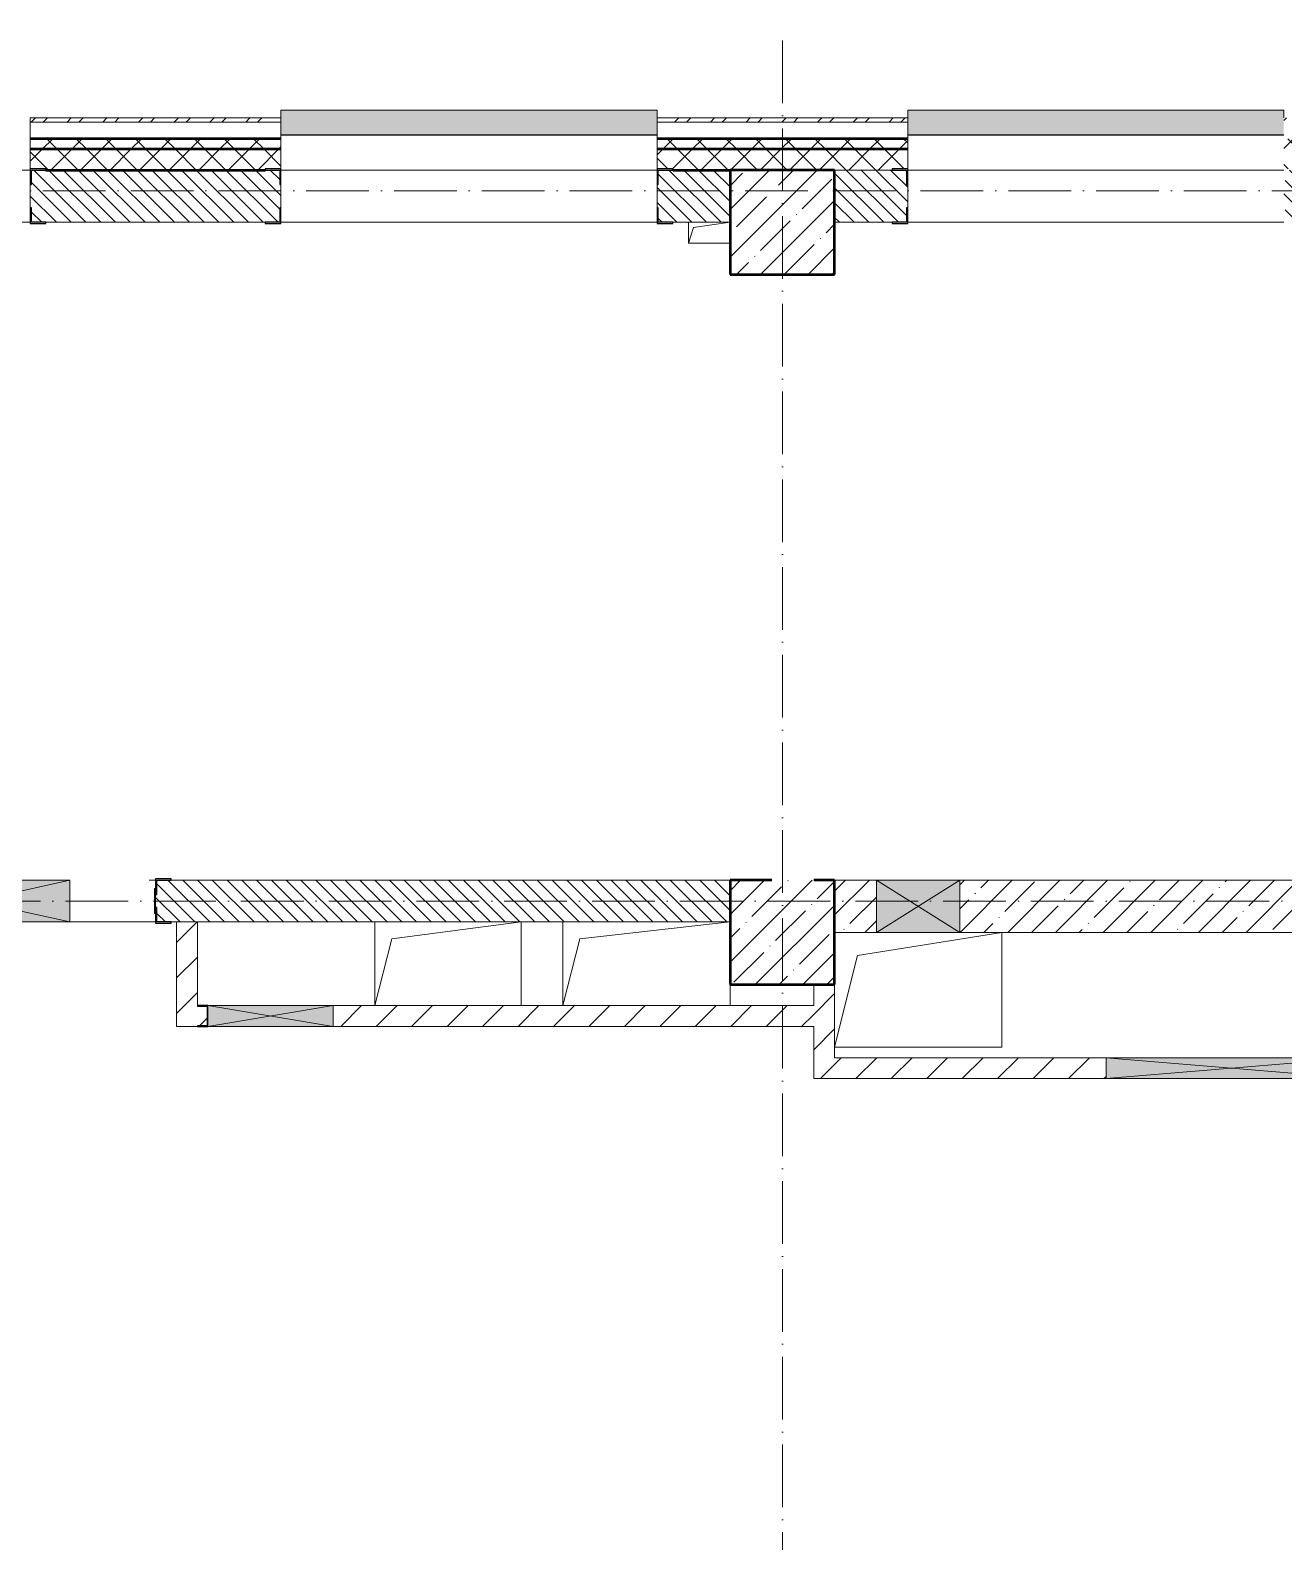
# Model space of a CAD drawing. Header units: millimetres. Extents: x -12989 to 629078, y -109036 to 555275.
# Drawn here: x 570510 to 576510, y -87602 to -80365 of the extents above; entities that cross this region are included whole.
import ezdxf

# ---------------------------------------------------------------- set-up
doc = ezdxf.new("R2010")
doc.units = ezdxf.units.MM
doc.linetypes.add('50_200_ШТРИХ_1Т_ш5_п1_п1_', pattern=[700, 500, -100, 0, -100])
for name, color, linetype, lineweight in [('A-DETL-GENF-OTLN', 7, 'Continuous', 9), ('A-FLOR-____-OTLN', 7, 'Continuous', 9), ('A-GENM-____-MCUT', 7, 'Continuous', 25), ('A-GENM-____-OTLN', 7, 'Continuous', 9), ('A-GENM-____-OTLN-1', 7, 'Continuous', 25), ('A-GLAZ-____-OTLN', 7, 'Continuous', 9), ('A-WALL-____-MCUT-1', 7, 'Continuous', 9), ('A-WALL-____-MCUT-2', 7, 'Continuous', 50), ('A-WALL-____-MCUT-3', 7, 'Continuous', 9), ('A-WALL-____-OTLN', 7, 'Continuous', 9), ('A-WALL-____-PATT-1', 7, 'Continuous', 9), ('A-WALL-FNSH-MCUT-1', 7, 'Continuous', 9), ('I-WALL-____-OTLN', 7, 'Continuous', 9), ('S-COLS-____-MCUT', 7, 'Continuous', 50), ('S-COLS-____-OTLN', 7, 'Continuous', 9), ('S-GRID-____-OTLN-1', 7, '50_200_ШТРИХ_1Т_ш5_п1_п1_', 9)]:
    doc.layers.add(name, color=color, linetype=linetype, lineweight=lineweight)
doc.layers.add('A-GLAZ-____-OTLN-1', color=7, linetype='Continuous', lineweight=9, true_color=0xc0c0c0)
pattern_1 = [(45, (523510.01, -90515.61), (-70.71068, 70.71068), []), (135, (523510.01, -90515.61), (-70.71068, -70.71068), [])]
pattern_2 = [(45, (523510, -90515.61), (-114.04925, 114.04925), []), (45, (523624.06, -90515.61), (-114.04925, 114.04925), [201.612, -40.322, 3.353, -36.97])]
pattern_3 = [(45, (523510.01, -90515.61), (-84.85281, 84.85281), [])]
pattern_4 = [(135, (523510.01, -90515.614), (-35.35534, -35.35534), [])]

# ---------------------------------------------------------------- blocks, each defined once
blk = doc.blocks.new('BSC_Колонна _Прямоугольная - 500х500-V65-АР1_План отверстий 3 этажа в осях 1-64_А-ГГ')
at = {"layer": 'S-COLS-____-OTLN'}
h = blk.add_hatch(dxfattribs=at)
h.set_pattern_fill('FP_102', color=256, style=0, pattern_type=2)
h.set_pattern_definition([(45, (-50600, -5831.04), (-114.04925, 114.04925), []), (45, (-50485.95, -5831.04), (-114.04925, 114.04925), [201.613, -40.323, 3.353, -36.97])])
h.paths.add_polyline_path([(-250, -250), (250, -250), (250, 250), (-250, 250)], flags=0)
at = {"layer": 'S-COLS-____-MCUT'}
for p, q in [((-50, 250), (-250, 250)), ((-250, 250), (-250, -250)), ((250, 250), (150, 250)), ((250, -250), (250, 250)), ((-250, -250), (250, -250))]:
    blk.add_line(p, q, dxfattribs=at)
blk = doc.blocks.new('Фахверк_СКБ_Уголок - 250_2700-27497298-АР1_План отверстий 3 этажа в осях 1-64_А-ГГ')
at = {"layer": 'A-GENM-____-MCUT'}
for p, q in [((200, 181), (125, 181)), ((125, 181), (125, 106)), ((131, 106), (131, 175)), ((131, 175), (200, 175)), ((200, 175), (200, 181)), ((125, 106), (131, 106)), ((131, -6), (125, -6)), ((125, -6), (125, -81)), ((131, -75), (131, -6)), ((125, -81), (200, -81)), ((200, -75), (131, -75)), ((200, -81), (200, -75))]:
    blk.add_line(p, q, dxfattribs=at)
blk = doc.blocks.new('154_Стойка_СКБ_Уголок - СМ-2480_200-28346303-АР1_План отверстий 3 этажа в осях 1-64_А-ГГ')
at = {"layer": 'A-GENM-____-MCUT'}
for p, q in [((125, 156), (125, 81)), ((200, 156), (125, 156)), ((131, 81), (131, 150)), ((131, 150), (200, 150)), ((200, 150), (200, 156)), ((125, 81), (131, 81)), ((131, 19), (125, 19)), ((125, 19), (125, -56)), ((131, -50), (131, 19)), ((125, -56), (200, -56)), ((200, -50), (131, -50)), ((200, -56), (200, -50))]:
    blk.add_line(p, q, dxfattribs=at)
blk = doc.blocks.new('Стойка_Влож_Полоса боковая - Полоса-28213942-АР1_План отверстий 3 этажа в осях 1-64_А-ГГ')
at = {"layer": 'A-GENM-____-OTLN'}
for p, q in [((-5, 60), (0, 60)), ((-5, -60), (-5, 60)), ((0, 31), (0, -31)), ((0, -60), (-5, -60))]:
    blk.add_line(p, q, dxfattribs=at)
blk = doc.blocks.new('AR_Отверстие прямоугольное _в плите_ - AR_Отверстие прямоугольное _в плите_-V180-АР1_План отверстий 3 этажа в осях 1-64_А-ГГ')
at = {"layer": 'A-GENM-____-OTLN'}
for p, q in [((-100, 50), (-100, -50)), ((-100, -50), (-75, 25)), ((-75, 25), (100, 50)), ((-100, -50), (100, -50))]:
    blk.add_line(p, q, dxfattribs=at)
blk = doc.blocks.new('AR_Отверстие прямоугольное _в плите_ - AR_Отверстие прямоугольное _в плите_-30552808-АР1_План отверстий 3 этажа в осях 1-64_А-ГГ')
at = {"layer": 'A-GENM-____-OTLN'}
for p, q in [((-290, 165), (400, 275)), ((400, -275), (400, 275)), ((-400, -275), (-290, 165)), ((-400, -275), (400, -275))]:
    blk.add_line(p, q, dxfattribs=at)
blk = doc.blocks.new('AR_Отверстие прямоугольное _в плите_ - AR_Отверстие прямоугольное _в плите_-30552525-АР1_План отверстий 3 этажа в осях 1-64_А-ГГ')
at = {"layer": 'A-GENM-____-OTLN'}
for p, q in [((-350, 200), (-350, -200)), ((-270, 120), (350, 200)), ((350, -200), (350, 200)), ((-350, -200), (-270, 120))]:
    blk.add_line(p, q, dxfattribs=at)
blk = doc.blocks.new('AR_Отверстие прямоугольное _в плите_ - AR_Отверстие прямоугольное _в плите_-V195-АР1_План отверстий 3 этажа в осях 1-64_А-ГГ')
at = {"layer": 'A-GENM-____-OTLN'}
for p, q in [((-400, 200), (-400, -200)), ((-320, 120), (400, 200)), ((-400, -200), (-320, 120)), ((400, -200), (400, -100))]:
    blk.add_line(p, q, dxfattribs=at)
blk = doc.blocks.new('AR_Отверстие прямоугольное _в стене__БезПР - AR_Отверстие прямоугольное _в стене__БезПР-30578434-АР1_План отверстий 3 этажа в осях 1-64_А-ГГ')
at = {"layer": 'A-GLAZ-____-OTLN-1'}
blk.add_hatch(color=256, dxfattribs=at).paths.add_polyline_path([(200, 125), (-200, 125), (-200, -125), (200, -125)], flags=0)
at = {"layer": 'A-DETL-GENF-OTLN'}
for p, q in [((-200, -125), (-200, 125)), ((-200, 125), (200, 125)), ((200, 125), (-200, -125)), ((-200, 125), (200, -125)), ((200, 125), (-200, 125)), ((-200, 125), (-200, -125)), ((200, 125), (200, -125)), ((200, -125), (200, 125)), ((200, -125), (-200, -125)), ((-200, -125), (200, -125))]:
    blk.add_line(p, q, dxfattribs=at)
at = {"layer": 'A-GLAZ-____-OTLN'}
blk.add_line((200, 125), (-200, 125), dxfattribs=at)
blk = doc.blocks.new('Отлив_СКБ - Отлив витража_120_НВФ-31885687-АР1_План отверстий 3 этажа в осях 1-64_А-ГГ')
at = {"layer": 'A-GLAZ-____-OTLN-1'}
for points in [[(0, 0), (0, -2), (1800, -2), (1800, 0), (534.2, 0)], [(0, -2), (0, -120), (1800, -120), (1800, -2), (534.2, -2)]]:
    blk.add_hatch(color=256, dxfattribs=at).paths.add_polyline_path(points, flags=0)
at = {"layer": 'A-GLAZ-____-OTLN'}
for p, q in [((0, 0), (1800, 0)), ((1800, -2), (0, -2)), ((0, -120), (0, -83)), ((0, -120), (1800, -120)), ((1800, -83), (1800, -120))]:
    blk.add_line(p, q, dxfattribs=at)
blk = doc.blocks.new('AR_Отверстие прямоугольное _в стене_ - AR_Отверстие прямоугольное _в стене__ОВ-36979025-АР1_План отверстий 3 этажа в осях 1-64_А-ГГ')
at = {"layer": 'A-GLAZ-____-OTLN'}
blk.add_hatch(color=256, dxfattribs=at).paths.add_polyline_path([(300, -50), (300, 50), (-300, 50), (-300, -50)], flags=0)
at = {"layer": 'A-DETL-GENF-OTLN'}
for p, q in [((-300, 50), (300, 50)), ((300, 50), (-300, -50)), ((-300, 50), (300, -50)), ((300, 50), (-300, 50)), ((300, 50), (300, -50)), ((300, -50), (300, 50)), ((300, -50), (-300, -50)), ((-300, -50), (300, -50))]:
    blk.add_line(p, q, dxfattribs=at)
blk = doc.blocks.new('AR_Отверстие прямоугольное _в стене__БезПР - AR_Отверстие прямоугольное _в стене__БезПР-36899640-АР1_План отверстий 3 этажа в осях 1-64_А-ГГ')
at = {"layer": 'A-GLAZ-____-OTLN'}
blk.add_hatch(color=256, dxfattribs=at).paths.add_polyline_path([(-450, 100), (-450, -100), (450, -100), (450, 100)], flags=0)
at = {"layer": 'A-DETL-GENF-OTLN'}
for p, q in [((-450, -100), (-450, 100)), ((-450, 100), (450, 100)), ((450, 100), (-450, -100)), ((-450, 100), (450, -100)), ((450, 100), (-450, 100)), ((-450, 100), (-450, -100)), ((450, 100), (450, -100)), ((450, -100), (450, 100)), ((450, -100), (-450, -100)), ((-450, -100), (450, -100))]:
    blk.add_line(p, q, dxfattribs=at)
at = {"layer": 'A-GLAZ-____-OTLN'}
blk.add_line((450, 100), (-450, 100), dxfattribs=at)
blk = doc.blocks.new('AR_Отверстие прямоугольное _в стене_ - AR_Отверстие прямоугольное _в стене__ОВ-36976812-АР1_План отверстий 3 этажа в осях 1-64_А-ГГ')
at = {"layer": 'A-GLAZ-____-OTLN'}
blk.add_hatch(color=256, dxfattribs=at).paths.add_polyline_path([(600, -50), (600, 50), (-600, 50), (-600, -50), (260.3, -50)], flags=0)
at = {"layer": 'A-DETL-GENF-OTLN'}
for p, q in [((-600, -50), (-600, 50)), ((-600, 50), (600, 50)), ((600, 50), (-600, -50)), ((-600, 50), (600, -50)), ((600, 50), (-600, 50)), ((-600, 50), (-600, -50)), ((600, -50), (-600, -50)), ((-600, -50), (600, -50))]:
    blk.add_line(p, q, dxfattribs=at)
blk = doc.blocks.new('154_Фахверк_СКБ_Швеллер - Тип_100_3960_зеркало-36793856-АР1_План отверстий 3 этажа в осях 1-64_А-ГГ')
at = {"layer": 'A-GENM-____-MCUT'}
for p, q in [((175, 50), (125, 50)), ((125, 50), (125, -50)), ((128, 47), (175, 47)), ((128, -47), (128, 47)), ((175, 47), (175, 50)), ((125, -50), (175, -50)), ((175, -47), (128, -47)), ((175, -50), (175, -47))]:
    blk.add_line(p, q, dxfattribs=at)
blk = doc.blocks.new('3эт')
at = {"layer": 'S-GRID-____-OTLN-1', "color": 251, "ltscale": 0.6, "true_color": 0x636466}
for p, q in [((334370.7, -91346.1), (334370.7, -76712.9)), ((387845.1, -77482.4), (279340.9, -77482.4)), ((374089.5, -80882.4), (279101.9, -80882.4))]:
    blk.add_line(p, q, dxfattribs=at)

msp = doc.modelspace()

# ---------------------------------------------------------------- hatches: boundary and pattern name
at = {"layer": 'A-WALL-____-PATT-1'}
h = msp.add_hatch(dxfattribs=at)
h.set_pattern_fill('FP_3', color=256, style=0, pattern_type=2)
h.set_pattern_definition([(45, (523510.01, -90515.61), (-85.53659, 85.53659), []), (45, (523567.03, -90515.61), (-85.53659, 85.53659), [])])
h.paths.add_polyline_path([(595375.0077, -80804.5723), (595375.0077, -80784.5723), (591510.0077, -80784.5723), (591510.0077, -80804.5723), (594194.9023, -80804.5723)], flags=0)
h.paths.add_polyline_path([(583590.1165, -80804.5723), (583710.0077, -80804.5723), (583710.0077, -80784.5723), (582510.0077, -80784.5723), (582510.0077, -80804.5723)], flags=0)
h.paths.add_polyline_path([(580055.188, -80804.5723), (580710.0077, -80804.5723), (580710.0077, -80784.5723), (579510.0077, -80784.5723), (579510.0077, -80804.5723)], flags=0)
h.paths.add_polyline_path([(577710.0077, -80804.5723), (577710.0077, -80784.5723), (576510.0077, -80784.5723), (576510.0077, -80804.5723), (576520.2594, -80804.5723)], flags=0)
h.paths.add_polyline_path([(574710.0077, -80804.5723), (574710.0077, -80784.5723), (573510.0077, -80784.5723), (573510.0077, -80804.5723)], flags=0)
h.paths.add_polyline_path([(570510.0077, -80804.5723), (571710.0077, -80804.5723), (571710.0077, -80784.5723), (570510.0077, -80784.5723)], flags=0)
h.paths.add_polyline_path([(568710.0077, -80804.5723), (568710.0077, -80784.5723), (567510.0077, -80784.5723), (567510.0077, -80804.5723), (567682.938, -80804.5723)], flags=0)
h.paths.add_polyline_path([(564510.0077, -80804.5723), (565710.0077, -80804.5723), (565710.0077, -80784.5723), (564510.0077, -80784.5723)], flags=0)
h.paths.add_polyline_path([(562710.0077, -80804.5723), (562710.0077, -80784.5723), (561845.0077, -80784.5723), (561845.0077, -80804.5723), (562380.5451, -80804.5723)], flags=0)
h = msp.add_hatch(dxfattribs=at)
h.set_pattern_fill('FP_1', color=256, style=0, pattern_type=2)
h.set_pattern_definition(pattern_1)
h.paths.add_polyline_path([(597860.0077, -80934.5723), (597860.0077, -80884.5723), (591510.0077, -80884.5723), (591510.0077, -80934.5723), (597729.8308, -80934.5723)], flags=0)
h.paths.add_polyline_path([(583590.1165, -80934.5723), (583710.0077, -80934.5723), (583710.0077, -80884.5723), (582510.0077, -80884.5723), (582510.0077, -80934.5723)], flags=0)
h.paths.add_polyline_path([(580710.0077, -80934.5723), (580710.0077, -80884.5723), (579510.0077, -80884.5723), (579510.0077, -80934.5723), (580055.188, -80934.5723)], flags=0)
h.paths.add_polyline_path([(577710.0077, -80934.5723), (577710.0077, -80884.5723), (576510.0077, -80884.5723), (576510.0077, -80934.5723), (576520.2594, -80934.5723)], flags=0)
h.paths.add_polyline_path([(574710.0077, -80934.5723), (574710.0077, -80884.5723), (573510.0077, -80884.5723), (573510.0077, -80934.5723)], flags=0)
h.paths.add_polyline_path([(570510.0077, -80934.5723), (571710.0077, -80934.5723), (571710.0077, -80884.5723), (570510.0077, -80884.5723)], flags=0)
h.paths.add_polyline_path([(568710.0077, -80934.5723), (568710.0077, -80884.5723), (567510.0077, -80884.5723), (567510.0077, -80934.5723), (567682.938, -80934.5723)], flags=0)
h.paths.add_polyline_path([(565710.0077, -80934.5723), (565710.0077, -80884.5723), (564510.0077, -80884.5723), (564510.0077, -80934.5723)], flags=0)
h.paths.add_polyline_path([(562380.5451, -80934.5723), (562710.0077, -80934.5723), (562710.0077, -80884.5723), (561310.0077, -80884.5723), (561310.0077, -80934.5723)], flags=0)
h.paths.add_polyline_path([(558310.0077, -80934.5723), (559510.0077, -80934.5723), (559510.0077, -80884.5723), (558310.0077, -80884.5723)], flags=0)
h.paths.add_polyline_path([(556510.0077, -80934.5723), (556510.0077, -80884.5723), (555310.0077, -80884.5723), (555310.6879, -80934.5723)], flags=0)
h.paths.add_polyline_path([(553510.0077, -80934.5723), (553510.0077, -80884.5723), (552310.0077, -80884.5723), (552310.0077, -80934.5723)], flags=0)
h.paths.add_polyline_path([(550510.0077, -80934.5723), (550510.0077, -80884.5723), (547340.0077, -80884.5723), (547340.0077, -80934.5723), (548240.8308, -80934.5723)], flags=0)
h = msp.add_hatch(dxfattribs=at)
h.set_pattern_fill('FP_1', color=256, style=0, pattern_type=2)
h.set_pattern_definition(pattern_1)
h.paths.add_polyline_path([(597860.0077, -81034.5723), (597860.0077, -80934.5723), (591510.0077, -80934.5723), (591510.0077, -81028.5723), (591585.0077, -81028.5723), (591585.0077, -81034.5723), (597729.8308, -81034.5723)], flags=0)
h.paths.add_polyline_path([(583590.1165, -81034.5723), (583635.0077, -81034.5723), (583635.0077, -81028.5723), (583710.0077, -81028.5723), (583710.0077, -80934.5723), (582510.0077, -80934.5723), (582510.0077, -81028.5723), (582585.0077, -81028.5723), (582585.0077, -81034.5723), (583360.0077, -81034.5723)], flags=0)
h.paths.add_polyline_path([(580635.0077, -81034.5723), (580635.0077, -81028.5723), (580710.0077, -81028.5723), (580710.0077, -80934.5723), (579510.0077, -80934.5723), (579510.0077, -81028.5723), (579585.0077, -81028.5723), (579585.0077, -81034.5723), (580055.188, -81034.5723)], flags=0)
h.paths.add_polyline_path([(577635.0077, -81034.5723), (577635.0077, -81028.5723), (577710.0077, -81028.5723), (577710.0077, -80934.5723), (576510.0077, -80934.5723), (576510.0077, -81028.5723), (576585.0077, -81028.5723), (576585.0077, -81034.5723), (577360.0077, -81034.5723)], flags=0)
h.paths.add_polyline_path([(574635.0077, -81034.5723), (574635.0077, -81028.5723), (574710.0077, -81028.5723), (574710.0077, -80934.5723), (573510.0077, -80934.5723), (573510.0077, -81028.5723), (573585.0077, -81028.5723), (573585.0077, -81034.5723), (573860.0077, -81034.5723)], flags=0)
h.paths.add_polyline_path([(571635.0077, -81034.5723), (571635.0077, -81028.5723), (571710.0077, -81028.5723), (571710.0077, -80934.5723), (570510.0077, -80934.5723), (570510.0077, -81028.5723), (570585.0077, -81028.5723), (570585.0077, -81034.5723), (571217.8665, -81034.5723)], flags=0)
h.paths.add_polyline_path([(567585.0077, -81034.5723), (568635.0077, -81034.5723), (568635.0077, -81028.5723), (568710.0077, -81028.5723), (568710.0077, -80934.5723), (567510.0077, -80934.5723), (567510.0077, -81028.5723), (567585.0077, -81028.5723)], flags=0)
h.paths.add_polyline_path([(564860.0077, -81034.5723), (565635.0077, -81034.5723), (565635.0077, -81028.5723), (565710.0077, -81028.5723), (565710.0077, -80934.5723), (564510.0077, -80934.5723), (564510.0077, -81028.5723), (564585.0077, -81028.5723), (564585.0077, -81034.5723)], flags=0)
h.paths.add_polyline_path([(562380.5451, -81034.5723), (562635.0077, -81034.5723), (562635.0077, -81028.5723), (562710.0077, -81028.5723), (562710.0077, -80934.5723), (561310.0077, -80934.5723), (561310.0077, -81034.5723), (562360.0077, -81034.5723)], flags=0)
h.paths.add_polyline_path([(558845.6165, -81034.5723), (559435.0077, -81034.5723), (559435.0077, -81028.5723), (559510.0077, -81028.5723), (559510.0077, -80934.5723), (558310.0077, -80934.5723), (558310.0077, -81034.5723), (558810.0077, -81034.5723)], flags=0)
h.paths.add_polyline_path([(556435.0077, -81034.5723), (556435.0077, -81028.5723), (556510.0077, -81028.5723), (556510.0077, -80934.5723), (555310.0077, -80934.5723), (555310.6879, -81028.5723), (555385.0077, -81028.5723), (555385.0077, -81034.5723)], flags=0)
h.paths.add_polyline_path([(553435.0077, -81034.5723), (553435.0077, -81028.5723), (553510.0077, -81028.5723), (553510.0077, -80934.5723), (552310.0077, -80934.5723), (552310.0077, -81034.5723), (552810.0077, -81034.5723)], flags=0)
h.paths.add_polyline_path([(550435.0077, -81034.5723), (550435.0077, -81028.5723), (550510.0077, -81028.5723), (550510.0077, -80934.5723), (547340.0077, -80934.5723), (547340.0077, -81034.5723), (549810.0077, -81034.5723)], flags=0)
h = msp.add_hatch(dxfattribs=at)
h.set_pattern_fill('FP_6', color=256, style=0, pattern_type=2)
h.set_pattern_definition(pattern_4)
h.paths.add_polyline_path([(573860.0077, -81284.5723), (573860.0077, -81034.5723), (573516.0077, -81034.5723), (573516.0077, -81103.5723), (573510.0077, -81103.5723), (573510.0077, -81215.5723), (573516.0077, -81215.5723), (573516.0077, -81284.5723), (573585.0077, -81284.5723)], flags=0)
h.paths.add_polyline_path([(570516.0077, -81284.5723), (571704.0077, -81284.5723), (571704.0077, -81215.5723), (571710.0077, -81215.5723), (571710.0077, -81103.5723), (571704.0077, -81103.5723), (571704.0077, -81034.5723), (570516.0077, -81034.5723), (570516.0077, -81103.5723), (570510.0077, -81103.5723), (570510.0077, -81215.5723), (570516.0077, -81215.5723), (570516.0077, -81283.3223)], flags=0)
h.paths.add_polyline_path([(568360.0077, -81284.5723), (568704.0077, -81284.5723), (568704.0077, -81215.5723), (568710.0077, -81215.5723), (568710.0077, -81103.5723), (568704.0077, -81103.5723), (568704.0077, -81034.5723), (568360.0077, -81034.5723), (568360.0077, -81181.2572)], flags=0)
h = msp.add_hatch(dxfattribs=at)
h.set_pattern_fill('FP_6', color=256, style=0, pattern_type=2)
h.set_pattern_definition(pattern_4)
h.paths.add_polyline_path([(576516.0077, -81284.5723), (576860.0077, -81284.5723), (576860.0077, -81034.5723), (576516.0077, -81034.5723), (576516.0077, -81103.5723), (576510.0077, -81103.5723), (576510.0077, -81215.5723), (576516.0077, -81215.5723)], flags=0)
h.paths.add_polyline_path([(574360.0077, -81284.5723), (574704.0077, -81284.5723), (574704.0077, -81215.5723), (574710.0077, -81215.5723), (574710.0077, -81103.5723), (574704.0077, -81103.5723), (574704.0077, -81034.5723), (574360.0077, -81034.5723), (574360.0077, -81181.2572)], flags=0)
h = msp.add_hatch(dxfattribs=at)
h.set_pattern_fill('FP_6', color=256, style=0, pattern_type=2)
h.set_pattern_definition(pattern_4)
h.paths.add_polyline_path([(573860.0077, -84634.5723), (573860.0077, -84434.5723), (571116.0077, -84434.5723), (571116.0077, -84503.5723), (571110.0077, -84503.5723), (571110.0077, -84565.5723), (571116.0077, -84565.5723), (571116.0077, -84634.5723), (572985.3308, -84634.5723)], flags=0)
h.paths.add_polyline_path([(569304.0077, -84634.5723), (569304.0077, -84565.5723), (569310.0077, -84565.5723), (569310.0077, -84503.5723), (569304.0077, -84503.5723), (569304.0077, -84434.5723), (569066.0077, -84434.5723), (569066.0077, -84503.5723), (569060.0077, -84503.5723), (569060.0077, -84565.5723), (569066.0077, -84565.5723), (569066.0077, -84634.5723), (569235.0077, -84634.5723)], flags=0)
h.paths.add_polyline_path([(568360.0077, -84634.5723), (568660.0077, -84634.5723), (568660.0077, -84434.5723), (568360.0077, -84434.5723)], flags=0)
h = msp.add_hatch(dxfattribs=at)
h.set_pattern_fill('FP_38', color=256, style=0, pattern_type=2)
h.set_pattern_definition(pattern_2)
h.paths.add_polyline_path([(576860.0077, -84684.5723), (576860.0077, -84434.5723), (574960.0077, -84434.5723), (574960.0077, -84684.5723), (576520.2594, -84684.5723)], flags=0)
h.paths.add_polyline_path([(574360.0077, -84684.5723), (574560.0077, -84684.5723), (574560.0077, -84434.5723), (574360.0077, -84434.5723)], flags=0)
h = msp.add_hatch(dxfattribs=at)
h.set_pattern_fill('FP_4', color=256, style=0, pattern_type=2)
h.set_pattern_definition(pattern_3)
h.paths.add_polyline_path([(571310.0077, -85134.5723), (571310.0077, -84634.5723), (571210.0077, -84634.5723), (571210.0077, -85134.5723)], flags=0)
h = msp.add_hatch(dxfattribs=at)
h.set_pattern_fill('FP_4', color=256, style=0, pattern_type=2)
h.set_pattern_definition(pattern_3)
h.paths.add_polyline_path([(574260.0077, -85284.5724), (574360.0077, -85284.5724), (574360.0077, -84934.5723), (574260.0077, -84934.5723), (574260.0077, -85134.5723)], flags=0)
h = msp.add_hatch(dxfattribs=at)
h.set_pattern_fill('FP_4', color=256, style=0, pattern_type=2)
h.set_pattern_definition(pattern_3)
h.paths.add_polyline_path([(574260.0077, -85134.5723), (574260.0077, -85034.5723), (571960.0077, -85034.5723), (571960.0077, -85134.5723), (572985.3308, -85134.5723)], flags=0)
h.paths.add_polyline_path([(571310.0077, -85131.5723), (571357.0077, -85131.5723), (571357.0077, -85037.5723), (571310.0077, -85037.5723), (571310.0077, -85084.5723)], flags=0)
h = msp.add_hatch(dxfattribs=at)
h.set_pattern_fill('FP_4', color=256, style=0, pattern_type=2)
h.set_pattern_definition(pattern_3)
h.paths.add_polyline_path([(577010.0077, -85384.5724), (577010.0077, -85284.5724), (576910.0077, -85284.5724), (576910.0077, -85287.5724), (576863.0077, -85287.5724), (576863.0077, -85381.5724), (576910.0077, -85381.5724), (576910.0077, -85384.5724)], flags=0)
h.paths.add_polyline_path([(575660.0077, -85384.5724), (575660.0077, -85284.5724), (574260.0077, -85284.5724), (574260.0077, -85384.5724)], flags=0)
at = {"layer": 'S-COLS-____-OTLN'}
h = msp.add_hatch(dxfattribs=at)
h.set_pattern_fill('FP_38', color=256, style=0, pattern_type=2)
h.set_pattern_definition(pattern_2)
h.paths.add_polyline_path([(573860.0077, -81534.5723), (574360.0077, -81534.5723), (574360.0077, -81034.5723), (573860.0077, -81034.5723), (573860.0077, -81181.2572)], flags=0)

# ---------------------------------------------------------------- linework, layer by layer
at = {"layer": 'A-FLOR-____-OTLN'}
for p, q in [((572160.0077, -85034.5723), (572160.0077, -84634.5723)), ((572860.0077, -84634.5723), (572860.0077, -85034.5723)), ((573060.0077, -85034.5723), (573060.0077, -84634.5723)), ((575160.0077, -84684.5723), (575160.0077, -85234.5723)), ((573860.0077, -84934.5723), (573860.0077, -85034.5723)), ((575160.0077, -85234.5723), (574360.0077, -85234.5723))]:
    msp.add_line(p, q, dxfattribs=at)
at = {"layer": 'A-WALL-____-MCUT-1'}
for p, q in [((574560.0077, -84434.5723), (574360.0077, -84434.5723)), ((576860.0077, -84434.5723), (574960.0077, -84434.5723)), ((574360.0077, -84684.5723), (574560.0077, -84684.5723)), ((574960.0077, -84684.5723), (576860.0077, -84684.5723))]:
    msp.add_line(p, q, dxfattribs=at)
at = {"layer": 'A-WALL-____-MCUT-2'}
for p, q in [((571710.0077, -80884.5723), (570510.0077, -80884.5723)), ((574710.0077, -80884.5723), (573510.0077, -80884.5723)), ((571710.0077, -80934.5723), (570510.0077, -80934.5723)), ((574710.0077, -80934.5723), (573510.0077, -80934.5723)), ((570585.0077, -81034.5723), (571635.0077, -81034.5723)), ((573585.0077, -81034.5723), (573860.0077, -81034.5723))]:
    msp.add_line(p, q, dxfattribs=at)
at = {"layer": 'A-WALL-____-MCUT-3'}
for p, q in [((571710.0077, -80804.5723), (570510.0077, -80804.5723)), ((570510.0077, -80804.5723), (570510.0077, -81028.5723)), ((571710.0077, -81028.5723), (571710.0077, -80804.5723)), ((574710.0077, -80804.5723), (573510.0077, -80804.5723)), ((573510.0077, -80804.5723), (573510.0077, -81028.5723)), ((574710.0077, -81028.5723), (574710.0077, -80804.5723)), ((574635.0077, -81034.5723), (573860.0077, -81034.5723)), ((573860.0077, -81284.5723), (573860.0077, -81034.5723)), ((574360.0077, -81034.5723), (574360.0077, -81284.5723)), ((570510.0077, -81103.5723), (570510.0077, -81215.5723)), ((571710.0077, -81215.5723), (571710.0077, -81103.5723)), ((573510.0077, -81103.5723), (573510.0077, -81215.5723)), ((574710.0077, -81215.5723), (574710.0077, -81103.5723)), ((570585.0077, -81284.5723), (571635.0077, -81284.5723)), ((573585.0077, -81284.5723), (573860.0077, -81284.5723)), ((574360.0077, -81284.5723), (574635.0077, -81284.5723)), ((573860.0077, -84434.5723), (571185.0077, -84434.5723)), ((571185.0077, -84634.5723), (573860.0077, -84634.5723))]:
    msp.add_line(p, q, dxfattribs=at)
at = {"layer": 'A-WALL-____-OTLN'}
for p, q in [((570510.0077, -81034.5723), (568710.0077, -81034.5723)), ((573510.0077, -81034.5723), (571710.0077, -81034.5723)), ((576510.0077, -81034.5723), (574710.0077, -81034.5723)), ((570510.0077, -81284.5723), (568710.0077, -81284.5723)), ((573510.0077, -81284.5723), (571710.0077, -81284.5723)), ((576510.0077, -81284.5723), (574710.0077, -81284.5723))]:
    msp.add_line(p, q, dxfattribs=at)
at = {"layer": 'A-WALL-FNSH-MCUT-1'}
for p, q in [((571710.0077, -80784.5723), (570510.0077, -80784.5723)), ((570510.0077, -80784.5723), (570510.0077, -80804.5723)), ((571710.0077, -80804.5723), (571710.0077, -80784.5723)), ((574710.0077, -80784.5723), (573510.0077, -80784.5723)), ((573510.0077, -80784.5723), (573510.0077, -80804.5723)), ((574710.0077, -80804.5723), (574710.0077, -80784.5723)), ((571210.0077, -84634.5723), (571210.0077, -85134.5723)), ((571310.0077, -85034.5723), (571310.0077, -84634.5723)), ((574260.0077, -84934.5723), (574260.0077, -85034.5723)), ((574360.0077, -85284.5724), (574360.0077, -84934.5723)), ((574260.0077, -85034.5723), (571960.0077, -85034.5723)), ((571210.0077, -85134.5723), (571310.0077, -85134.5723)), ((571960.0077, -85134.5723), (574260.0077, -85134.5723)), ((574260.0077, -85134.5723), (574260.0077, -85384.5724)), ((575660.0077, -85284.5724), (574360.0077, -85284.5724)), ((574260.0077, -85384.5724), (575660.0077, -85384.5724))]:
    msp.add_line(p, q, dxfattribs=at)
at = {"layer": 'I-WALL-____-OTLN'}
for p, q in [((571080.0077, -84434.5723), (571110.0077, -84434.5723)), ((571110.0077, -84634.5723), (570700.0077, -84634.5723))]:
    msp.add_line(p, q, dxfattribs=at)
at = {"layer": 'S-COLS-____-MCUT'}
for p, q in [((574360.0077, -81034.5723), (573860.0077, -81034.5723)), ((573860.0077, -81034.5723), (573860.0077, -81534.5723)), ((574360.0077, -81534.5723), (574360.0077, -81034.5723)), ((573860.0077, -81534.5723), (574360.0077, -81534.5723))]:
    msp.add_line(p, q, dxfattribs=at)

# ---------------------------------------------------------------- block references
msp.add_blockref('3эт', (239739.3002, -3652.1582))
at = {"layer": 'A-GENM-____-OTLN'}
for name, p in [('AR_Отверстие прямоугольное _в плите_ - AR_Отверстие прямоугольное _в плите_-V180-АР1_План отверстий 3 этажа в осях 1-64_А-ГГ', (573760.0077, -81334.5723)), ('Стойка_Влож_Полоса боковая - Полоса-28213942-АР1_План отверстий 3 этажа в осях 1-64_А-ГГ', (571110.0077, -84534.5723)), ('AR_Отверстие прямоугольное _в плите_ - AR_Отверстие прямоугольное _в плите_-30552525-АР1_План отверстий 3 этажа в осях 1-64_А-ГГ', (572510.0077, -84834.5723)), ('AR_Отверстие прямоугольное _в плите_ - AR_Отверстие прямоугольное _в плите_-V195-АР1_План отверстий 3 этажа в осях 1-64_А-ГГ', (573460.0077, -84834.5723)), ('AR_Отверстие прямоугольное _в плите_ - AR_Отверстие прямоугольное _в плите_-30552808-АР1_План отверстий 3 этажа в осях 1-64_А-ГГ', (574760.0077, -84959.5723))]:
    msp.add_blockref(name, p, dxfattribs=at)
at = {"layer": 'A-GENM-____-OTLN-1'}
for name, p in [('Фахверк_СКБ_Уголок - 250_2700-27497298-АР1_План отверстий 3 этажа в осях 1-64_А-ГГ', (570385.0077, -81209.5723)), ('Фахверк_СКБ_Уголок - 250_2700-27497298-АР1_План отверстий 3 этажа в осях 1-64_А-ГГ', (573385.0077, -81209.5723)), ('154_Стойка_СКБ_Уголок - СМ-2480_200-28346303-АР1_План отверстий 3 этажа в осях 1-64_А-ГГ', (570985.0077, -84584.5723))]:
    msp.add_blockref(name, p, dxfattribs=at)
at = {"layer": 'A-GENM-____-OTLN-1', "rotation": 180}
for name, p in [('Фахверк_СКБ_Уголок - 250_2700-27497298-АР1_План отверстий 3 этажа в осях 1-64_А-ГГ', (571835.0077, -81109.5723)), ('Фахверк_СКБ_Уголок - 250_2700-27497298-АР1_План отверстий 3 этажа в осях 1-64_А-ГГ', (574835.0077, -81109.5723)), ('154_Фахверк_СКБ_Швеллер - Тип_100_3960_зеркало-36793856-АР1_План отверстий 3 этажа в осях 1-64_А-ГГ', (571485.0077, -85084.5723))]:
    msp.add_blockref(name, p, dxfattribs=at)
at = {"layer": 'A-GLAZ-____-OTLN', "rotation": 180}
for name, p in [('Отлив_СКБ - Отлив витража_120_НВФ-31885687-АР1_План отверстий 3 этажа в осях 1-64_А-ГГ', (573510.0077, -80867.5723)), ('Отлив_СКБ - Отлив витража_120_НВФ-31885687-АР1_План отверстий 3 этажа в осях 1-64_А-ГГ', (576510.0077, -80867.5723)), ('AR_Отверстие прямоугольное _в стене__БезПР - AR_Отверстие прямоугольное _в стене__БезПР-36899640-АР1_План отверстий 3 этажа в осях 1-64_А-ГГ', (570250.0077, -84534.5723)), ('AR_Отверстие прямоугольное _в стене__БезПР - AR_Отверстие прямоугольное _в стене__БезПР-30578434-АР1_План отверстий 3 этажа в осях 1-64_А-ГГ', (574760.0077, -84559.5723))]:
    msp.add_blockref(name, p, dxfattribs=at)
at = {"layer": 'A-GLAZ-____-OTLN'}
for name, p in [('AR_Отверстие прямоугольное _в стене_ - AR_Отверстие прямоугольное _в стене__ОВ-36979025-АР1_План отверстий 3 этажа в осях 1-64_А-ГГ', (571660.0077, -85084.5723)), ('AR_Отверстие прямоугольное _в стене_ - AR_Отверстие прямоугольное _в стене__ОВ-36976812-АР1_План отверстий 3 этажа в осях 1-64_А-ГГ', (576260.0077, -85334.5724))]:
    msp.add_blockref(name, p, dxfattribs=at)
at = {"layer": 'S-COLS-____-OTLN'}
msp.add_blockref('BSC_Колонна _Прямоугольная - 500х500-V65-АР1_План отверстий 3 этажа в осях 1-64_А-ГГ', (574110.0077, -84684.5723), dxfattribs=at)

doc.saveas('drawing.dxf')
